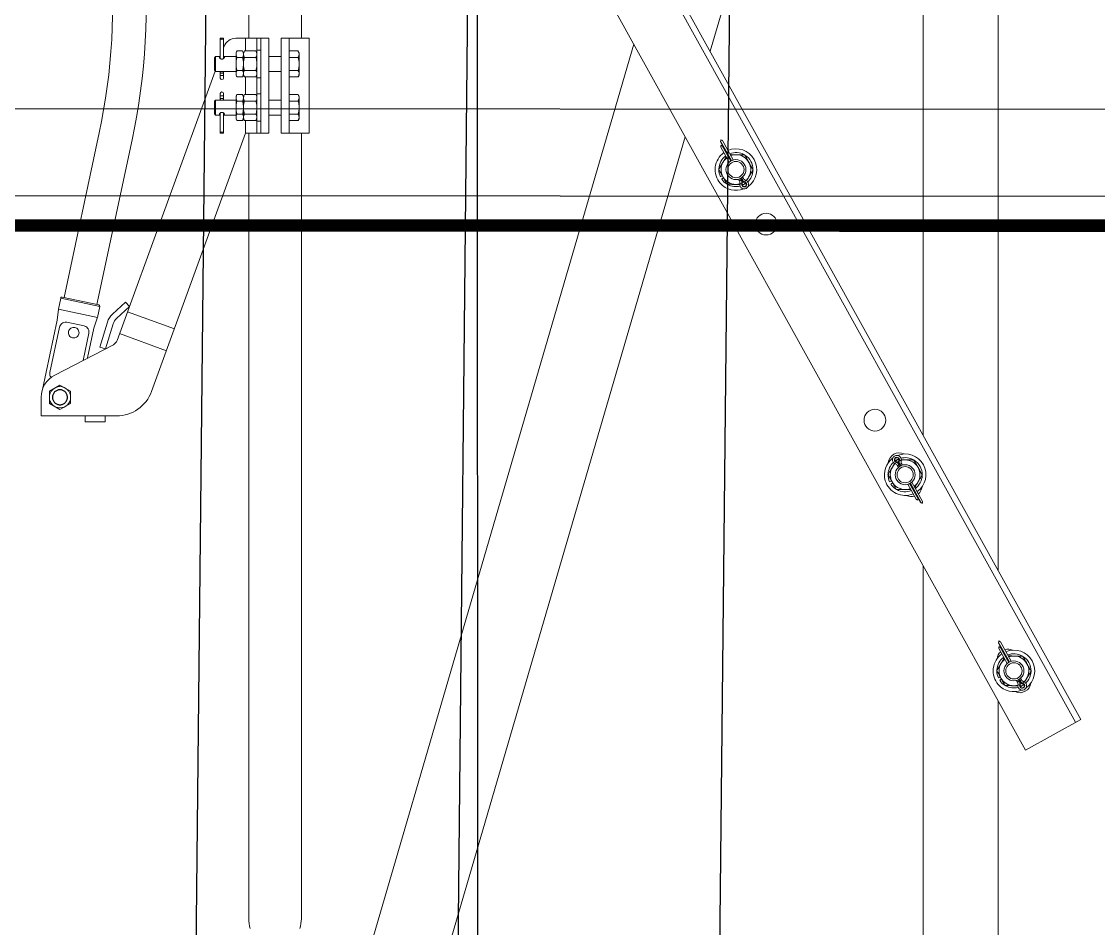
# Model space of a CAD drawing. Header units: millimetres. Extents: x -37020 to 35906, y -101 to 52234.
# Drawn here: x -107.268 to -106.404, y 320.548 to 321.276 of the extents above; entities that cross this region are included whole.
import ezdxf

# ---------------------------------------------------------------- set-up
doc = ezdxf.new("R2010")
doc.units = ezdxf.units.MM
for name, pattern in [('DASHED2', [0.375, 0.25, -0.125]), ('HIDDEN', [9.525, 6.35, -3.175]), ('TRAZO_Y_PUNTO2', [12.7, 6.35, -3.175, 0, -3.175])]:
    doc.linetypes.add(name, pattern=pattern)
for name, color, linetype in [('Catenaria', 2, 'Continuous'), ('ME-RIELES', 240, 'TRAZO_Y_PUNTO2'), ('unifilar VIAS Ppales', 5, 'DASHED2')]:
    doc.layers.add(name, color=color, linetype=linetype)

# ---------------------------------------------------------------- blocks, each defined once
blk = doc.blocks.new('cat1234')
at = {"layer": 'Catenaria', "color": 0, "ltscale": 0.1}
for p, q in [((0.99984, 0.42002), (10.83938, 0.31875)), ((0.99984, 0.21002), (10.83938, 0.10875)), ((0.99984, 0.21002), (10.83938, 0.10875)), ((0.99984, 0.00002), (10.83722, -0.10124))]:
    blk.add_line(p, q, dxfattribs=at)
blk = doc.blocks.new('ménsula móvil IN G 2.8m')
at = {"color": 8, "linetype": 'Continuous', "lineweight": 15}
for p, q in [((1285.59, 96.26), (1260.96, 51.83)), ((1285.59, 96.26), (2378.86, -509.75)), ((1283.28, 92.11), (2376.56, -513.91)), ((1260.96, 51.83), (2354.23, -554.18)), ((1312.46, 49.35), (1312.49, 47.67)), ((1315.56, 45.52), (1316.28, 46.82)), ((1316.78, 44.84), (1315.56, 45.52)), ((1316.28, 46.82), (1316.46, 47.13)), ((1316.28, 46.82), (1317.32, 46.24)), ((1316.63, 47.45), (1316.46, 47.14)), ((1316.46, 47.14), (1317.49, 46.56)), ((1316.46, 47.13), (1317.49, 46.56)), ((1317.36, 48.75), (1316.63, 47.45)), ((1316.63, 47.45), (1317.67, 46.87)), ((1317.36, 48.75), (1318.58, 48.07)), ((1342.42, 30.63), (1330.4, 37.29)), ((1331.3, 38.49), (1343.5, 31.73)), ((1331.49, 38.81), (1346.8, 30.32)), ((1331.49, 38.8), (1343.3, 32.25)), ((1331.65, 39.12), (1347.35, 30.43)), ((1332.19, 40.53), (1347.71, 31.93)), ((1300.07, 30.15), (654, 30.15)), ((1317.89, 32.72), (1316.93, 31.26)), ((1319.53, 31.81), (1318.81, 30.21)), ((2341, 30.15), (1404.85, 30.15)), ((654, -30.15), (1408.85, -30.15)), ((1475.11, -40.39), (1459.41, -31.69)), ((1474.92, -40.7), (1459.61, -32.21)), ((1476.01, -39.19), (1460.49, -30.59)), ((1474.76, -41.02), (1462.56, -34.26)), ((1474.92, -40.71), (1463.11, -34.16)), ((1513.64, -30.15), (2916, -30.15)), ((1462.2, -35.77), (1474.22, -42.43)), ((1487.83, -49.97), (1489.05, -50.65)), ((1489.78, -49.35), (1488.74, -48.77)), ((1489.95, -49.03), (1488.92, -48.46)), ((1489.95, -49.04), (1488.92, -48.46)), ((1489.05, -50.65), (1489.78, -49.35)), ((1490.13, -48.72), (1489.09, -48.14)), ((1490.85, -47.42), (1489.62, -46.74)), ((1489.78, -49.35), (1489.95, -49.04)), ((1490.13, -48.72), (1489.95, -49.03)), ((1490.85, -47.42), (1490.13, -48.72)), ((1493.95, -51.25), (1492.51, -52.12)), ((1475.33, -54.55), (1474.36, -56.01)), ((1476.97, -55.46), (1476.24, -57.05)), ((2261.47, -72.56), (1821.74, -200.94)), ((1714.78, -173.66), (1714.81, -175.34)), ((1717.89, -177.5), (1718.61, -176.19)), ((1719.11, -178.17), (1717.89, -177.5)), ((1718.61, -176.19), (1718.78, -175.88)), ((1718.61, -176.19), (1719.65, -176.77)), ((1718.96, -175.56), (1718.78, -175.88)), ((1718.78, -175.88), (1719.82, -176.45)), ((1718.78, -175.88), (1719.82, -176.45)), ((1719.68, -174.26), (1718.96, -175.56)), ((1718.96, -175.56), (1720, -176.14)), ((1719.68, -174.26), (1720.9, -174.94)), ((1744.74, -192.38), (1732.72, -185.72)), ((1733.63, -184.52), (1745.82, -191.28)), ((1733.81, -184.21), (1749.12, -192.69)), ((1733.81, -184.21), (1745.62, -190.76)), ((1733.98, -183.89), (1749.67, -192.59)), ((1734.52, -182.48), (1750.03, -191.09)), ((1720.22, -190.29), (1719.25, -191.76)), ((1721.86, -191.2), (1721.13, -192.8)), ((1753.11, -220.97), (1028.54, -432.51)), ((1045.44, -490.39), (1827.34, -262.12)), ((1832.2, -522.55), (1756, -522.55)), ((1756, -535.38), (1756, -522.55)), ((1832.2, -535.38), (1832.2, -522.55)), ((1756, -528.9), (1125.6, -528.9)), ((1756, -538.65), (1756, -535.38)), ((1766.2, -531.5), (1767.6, -530.7)), ((1766.2, -538.65), (1766.2, -531.5)), ((1767.6, -530.7), (1768.8, -530.7)), ((1768.8, -530.7), (1776.6, -530.7)), ((1771.4, -538.65), (1771.4, -531.5)), ((1776.6, -530.7), (1784.39, -530.7)), ((1781.79, -538.65), (1781.79, -531.5)), ((1784.39, -530.7), (1785.6, -530.7)), ((1785.6, -530.7), (1786.99, -531.5)), ((1786.99, -538.65), (1786.99, -531.5)), ((1802.6, -530.7), (1801.2, -531.5)), ((1801.2, -538.65), (1801.2, -531.5)), ((1803.8, -530.7), (1802.6, -530.7)), ((1811.6, -530.7), (1803.8, -530.7)), ((1806.4, -538.65), (1806.4, -531.5)), ((1819.39, -530.7), (1811.6, -530.7)), ((1816.79, -538.65), (1816.79, -531.5)), ((1820.6, -530.7), (1819.39, -530.7)), ((1821.99, -531.5), (1820.6, -530.7)), ((1821.99, -538.65), (1821.99, -531.5)), ((2296.16, -528.9), (1832.2, -528.9)), ((1832.2, -538.65), (1832.2, -535.38)), ((1756, -538.65), (1756, -545)), ((1761, -538.65), (1756, -538.65)), ((1761, -538.65), (1827.2, -538.65)), ((1827.2, -538.65), (1832.2, -538.65)), ((1832.2, -538.65), (1832.2, -545)), ((1756, -545), (1761, -545)), ((1761, -545), (1827.2, -545)), ((1770.6, -555), (1770.6, -545)), ((1782.6, -545), (1782.6, -555)), ((1805.6, -545), (1805.6, -555)), ((1817.6, -555), (1817.6, -545)), ((1832.2, -545), (1827.2, -545)), ((1756, -555), (1756, -561.35)), ((1761, -555), (1756, -555)), ((1756, -561.35), (1761, -561.35)), ((1756, -564.62), (1756, -561.35)), ((1761, -555), (1827.2, -555)), ((1761, -561.35), (1827.2, -561.35)), ((1765.56, -564.52), (1765.56, -561.35)), ((1787.63, -561.35), (1787.63, -564.52)), ((1800.56, -561.35), (1822.63, -561.35)), ((1800.56, -561.35), (1800.56, -564.52)), ((1822.63, -564.52), (1822.63, -561.35)), ((1827.2, -555), (1832.2, -555)), ((1832.2, -561.35), (1827.2, -561.35)), ((1832.2, -555), (1832.2, -561.35)), ((1832.2, -564.62), (1832.2, -561.35)), ((1756, -573.61), (1756, -564.62)), ((1765.6, -564.62), (1756, -564.62)), ((1787.63, -564.52), (1765.56, -564.52)), ((1766.2, -565.33), (1767.6, -564.52)), ((1766.2, -574.52), (1766.2, -565.33)), ((1771.4, -574.52), (1771.4, -565.33)), ((1781.79, -574.52), (1781.79, -565.33)), ((1785.6, -564.52), (1786.99, -565.33)), ((1786.99, -574.52), (1786.99, -565.33)), ((1787.59, -564.62), (1800.6, -564.62)), ((1800.56, -564.52), (1822.63, -564.52)), ((1802.6, -564.52), (1801.2, -565.33)), ((1801.2, -574.52), (1801.2, -565.33)), ((1806.4, -574.52), (1806.4, -565.33)), ((1816.79, -574.52), (1816.79, -565.33)), ((1821.99, -565.33), (1820.6, -564.52)), ((1821.99, -574.52), (1821.99, -565.33)), ((1822.59, -564.62), (1832.2, -564.62)), ((1832.2, -573.61), (1832.2, -564.62)), ((1756, -571.1), (1125.6, -571.1)), ((1548.84, -649), (1755.97, -573.61)), ((1766.2, -573.61), (1755.97, -573.61)), ((1767.6, -575.32), (1766.2, -574.52)), ((1766.2, -576.13), (1767.6, -575.32)), ((1766.2, -576.13), (1766.2, -580.52)), ((1767.6, -575.32), (1768.8, -575.32)), ((1768.8, -575.32), (1776.6, -575.32)), ((1771.4, -576.13), (1771.4, -580.52)), ((1776.6, -575.32), (1784.39, -575.32)), ((1781.79, -576.13), (1781.79, -580.52)), ((1784.39, -575.32), (1785.6, -575.32)), ((1786.99, -574.52), (1785.6, -575.32)), ((1785.6, -575.32), (1786.99, -576.13)), ((1801.2, -573.61), (1786.99, -573.61)), ((1786.99, -576.13), (1786.99, -580.52)), ((1801.2, -574.52), (1802.6, -575.32)), ((1802.6, -575.32), (1801.2, -576.13)), ((1801.2, -576.13), (1801.2, -580.52)), ((1803.8, -575.32), (1802.6, -575.32)), ((1811.6, -575.32), (1803.8, -575.32)), ((1806.4, -576.13), (1806.4, -580.52)), ((1819.39, -575.32), (1811.6, -575.32)), ((1816.79, -576.13), (1816.79, -580.52)), ((1820.6, -575.32), (1819.39, -575.32)), ((1820.6, -575.32), (1821.99, -574.52)), ((1821.99, -576.13), (1820.6, -575.32)), ((1832.2, -573.61), (1821.99, -573.61)), ((1821.99, -576.13), (1821.99, -580.52)), ((2296.16, -571.1), (1832.2, -571.1)), ((1832.2, -581.43), (1832.2, -573.61)), ((1767.6, -581.32), (1766.2, -580.52)), ((1768.8, -581.32), (1767.6, -581.32)), ((1768.8, -581.32), (1776.6, -581.32)), ((1770.6, -591.22), (1770.6, -581.32)), ((1784.39, -581.32), (1776.6, -581.32)), ((1782.6, -581.32), (1782.6, -597.69)), ((1785.6, -581.32), (1784.39, -581.32)), ((1786.99, -580.52), (1785.6, -581.32)), ((1801.2, -580.52), (1802.6, -581.32)), ((1802.6, -581.32), (1803.8, -581.32)), ((1803.8, -581.32), (1811.6, -581.32)), ((1805.6, -581.32), (1805.6, -597.69)), ((1819.39, -581.32), (1811.6, -581.32)), ((1817.6, -591.22), (1817.6, -581.32)), ((1819.39, -581.32), (1820.6, -581.32)), ((1820.6, -581.32), (1821.99, -580.52)), ((1755.92, -593.82), (1755.92, -591.48)), ((1772.24, -591.23), (1756.23, -591.23)), ((1772.24, -594.07), (1756.23, -594.07)), ((1756.25, -591.22), (1772.24, -591.22)), ((1772.24, -594.08), (1756.25, -594.08)), ((1770.6, -597.69), (1770.6, -594.08)), ((1782.6, -591.22), (1783.31, -591.22)), ((1783.33, -591.23), (1782.6, -591.23)), ((1783.33, -594.07), (1782.6, -594.07)), ((1783.31, -594.08), (1782.6, -594.08)), ((1783.33, -591.23), (1783.31, -591.22)), ((1783.31, -591.22), (1786.14, -591.22)), ((1783.31, -594.08), (1783.33, -594.07)), ((1786.14, -594.08), (1783.31, -594.08)), ((1783.48, -591.32), (1783.33, -591.23)), ((1786.14, -591.23), (1783.33, -591.23)), ((1783.33, -594.07), (1783.48, -593.98)), ((1786.14, -594.07), (1783.33, -594.07)), ((1783.62, -591.47), (1783.48, -591.32)), ((1783.48, -593.98), (1783.62, -593.83)), ((1783.73, -591.67), (1783.62, -591.47)), ((1783.62, -593.83), (1783.73, -593.63)), ((1783.82, -591.92), (1783.73, -591.67)), ((1783.73, -593.63), (1783.82, -593.38)), ((1783.89, -592.2), (1783.82, -591.92)), ((1783.82, -593.38), (1783.89, -593.1)), ((1783.92, -592.5), (1783.89, -592.2)), ((1783.89, -593.1), (1783.92, -592.8)), ((1783.92, -592.8), (1783.92, -592.5)), ((1786.14, -591.23), (1786.14, -591.22)), ((1786.14, -591.22), (1787.89, -591.22)), ((1787.93, -591.23), (1786.14, -591.23)), ((1786.14, -594.08), (1786.14, -594.07)), ((1787.93, -594.07), (1786.14, -594.07)), ((1787.89, -594.08), (1786.14, -594.08)), ((1800.26, -591.23), (1802.06, -591.23)), ((1800.26, -594.07), (1802.06, -594.07)), ((1802.05, -591.22), (1800.3, -591.22)), ((1800.3, -594.08), (1802.05, -594.08)), ((1802.06, -591.23), (1802.05, -591.22)), ((1804.88, -591.22), (1802.05, -591.22)), ((1802.05, -594.08), (1802.06, -594.07)), ((1802.05, -594.08), (1804.88, -594.08)), ((1802.06, -591.23), (1804.86, -591.23)), ((1802.06, -594.07), (1804.86, -594.07)), ((1804.27, -592.5), (1804.31, -592.2)), ((1804.27, -592.8), (1804.27, -592.5)), ((1804.31, -593.1), (1804.27, -592.8)), ((1804.31, -592.2), (1804.37, -591.92)), ((1804.37, -593.38), (1804.31, -593.1)), ((1804.37, -591.92), (1804.46, -591.67)), ((1804.46, -593.63), (1804.37, -593.38)), ((1804.46, -591.67), (1804.58, -591.47)), ((1804.58, -593.83), (1804.46, -593.63)), ((1804.58, -591.47), (1804.71, -591.32)), ((1804.71, -593.98), (1804.58, -593.83)), ((1804.71, -591.32), (1804.86, -591.23)), ((1804.86, -594.07), (1804.71, -593.98)), ((1804.86, -591.23), (1804.88, -591.22)), ((1804.86, -591.23), (1805.6, -591.23)), ((1804.88, -594.08), (1804.86, -594.07)), ((1804.86, -594.07), (1805.6, -594.07)), ((1805.6, -591.22), (1804.88, -591.22)), ((1804.88, -594.08), (1805.6, -594.08)), ((1831.94, -591.22), (1815.95, -591.22)), ((1815.95, -591.23), (1831.96, -591.23)), ((1815.95, -594.07), (1831.96, -594.07)), ((1815.95, -594.08), (1831.94, -594.08)), ((1817.6, -597.69), (1817.6, -594.08)), ((1824.53, -591.22), (1825.62, -590.83)), ((1832.28, -593.82), (1832.28, -591.48)), ((1589.56, -676.75), (1805.91, -598)), ((1782.6, -597.69), (1770.6, -597.69)), ((1771.56, -598.65), (1770.6, -597.69)), ((1781.63, -598.65), (1771.56, -598.65)), ((1782.6, -597.69), (1781.63, -598.65)), ((1805.6, -597.69), (1817.6, -597.69)), ((1805.6, -597.69), (1806.56, -598.65)), ((1806.56, -598.65), (1816.63, -598.65)), ((1816.63, -598.65), (1817.6, -597.69)), ((1581.48, -637.12), (1595.16, -674.71)), ((1599.01, -630.74), (1612.69, -668.33)), ((1750.57, -664.69), (1618.54, -692.87)), ((1607.32, -677.11), (1616.86, -666.81)), ((1610.85, -680.3), (1620.35, -670.04)), ((1620.35, -670.04), (1616.86, -666.81)), ((1529.09, -677.2), (1529.1, -737.53)), ((1561.84, -726.74), (1586.29, -679.62)), ((1602.94, -679.87), (1582.83, -686.09)), ((1524.33, -686.18), (1524.33, -702.18)), ((1529.09, -686.18), (1524.33, -686.18)), ((1582.83, -686.09), (1584.24, -690.64)), ((1584.24, -690.64), (1604.28, -684.44)), ((1617.04, -690.63), (1608.23, -692.51)), ((1617.04, -690.63), (1623.72, -721.92)), ((1595.43, -699.33), (1573.72, -703.96)), ((1575.6, -700.49), (1599.64, -695.36)), ((1608.24, -692.51), (1599.64, -695.36)), ((1614.91, -723.8), (1608.23, -692.51)), ((1624.49, -720.74), (1618.23, -691.4)), ((1624.17, -719.27), (1756.2, -691.1)), ((1529.09, -702.18), (1524.33, -702.18)), ((1601.16, -702.47), (1601.31, -703.19)), ((1601.31, -703.19), (1604.24, -716.88)), ((1604.24, -716.88), (1604.39, -717.59)), ((1550.28, -736.57), (1605.91, -724.7)), ((1563.96, -730.59), (1600.44, -722.8)), ((1605.91, -724.7), (1614.92, -723.8)), ((1614.91, -723.8), (1623.72, -721.92)), ((1544.09, -737.53), (1529.1, -737.53))]:
    blk.add_line(p, q, dxfattribs=at)
at = {"color": 8, "linetype": 'Continuous', "lineweight": 15, "flags": 128}
for points in [[(1311.79, 47.82), (1312.24, 48.83), (1312.31, 48.97)], [(1312.67, 49.61), (1313.38, 50.71), (1313.4, 50.73)], [(1312.95, 47.33), (1312.93, 47.39), (1312.92, 47.45), (1312.91, 47.52), (1312.9, 47.57), (1312.89, 47.61), (1312.88, 47.65), (1312.88, 47.67), (1312.87, 47.68)], [(1313.25, 45.87), (1313.23, 45.97), (1313.17, 46.28), (1313.07, 46.75), (1312.95, 47.33)], [(1314.46, 49.11), (1314.07, 48.46), (1313.72, 47.78)], [(1314.44, 50.01), (1314.37, 49.99), (1314.31, 49.96), (1314.25, 49.94), (1314.2, 49.92), (1314.16, 49.91), (1314.13, 49.9), (1314.11, 49.89), (1314.1, 49.89)], [(1315.83, 50.53), (1315.73, 50.49), (1315.44, 50.38), (1314.99, 50.21), (1314.44, 50.01)], [(1342.42, 30.63), (1342.48, 30.63), (1342.67, 30.63), (1342.98, 30.64), (1343.4, 30.65), (1343.91, 30.65)], [(1343.5, 31.73), (1343.47, 31.81), (1343.44, 31.89), (1343.41, 31.96), (1343.38, 32.03), (1343.36, 32.09), (1343.34, 32.15), (1343.32, 32.19), (1343.31, 32.23), (1343.3, 32.25), (1343.3, 32.25)], [(1343.91, 30.65), (1343.78, 30.99), (1343.64, 31.35), (1343.5, 31.73)], [(1347.35, 30.43), (1347.27, 30.41), (1347.19, 30.39), (1347.11, 30.38), (1347.03, 30.36), (1346.97, 30.35), (1346.91, 30.34), (1346.86, 30.33), (1346.83, 30.32), (1346.81, 30.32), (1346.8, 30.32)], [(1348.48, 30.65), (1348.13, 30.58), (1347.75, 30.5), (1347.35, 30.43)], [(1347.71, 31.93), (1347.74, 31.87), (1347.84, 31.71), (1348, 31.44), (1348.22, 31.09), (1348.48, 30.65)], [(1460.49, -30.59), (1460.43, -30.59), (1460.24, -30.59), (1459.93, -30.6), (1459.51, -30.61), (1459, -30.61)], [(1459, -30.61), (1459.13, -30.95), (1459.27, -31.31), (1459.41, -31.69)], [(1459.41, -31.69), (1459.44, -31.77), (1459.47, -31.85), (1459.5, -31.92), (1459.53, -31.99), (1459.55, -32.06), (1459.57, -32.11), (1459.59, -32.15), (1459.6, -32.19), (1459.61, -32.21), (1459.61, -32.21)], [(1461.43, -34.49), (1461.78, -34.42), (1462.16, -34.34), (1462.56, -34.26)], [(1462.2, -35.77), (1462.17, -35.71), (1462.07, -35.55), (1461.91, -35.28), (1461.69, -34.93), (1461.43, -34.49)], [(1462.56, -34.26), (1462.64, -34.25), (1462.72, -34.23), (1462.8, -34.22), (1462.87, -34.2), (1462.94, -34.19), (1463, -34.18), (1463.05, -34.17), (1463.08, -34.16), (1463.1, -34.16), (1463.11, -34.16)], [(1492.69, -49.68), (1492.34, -50.36), (1491.95, -51.01)], [(1491.97, -51.91), (1492.04, -51.89), (1492.1, -51.86), (1492.16, -51.84), (1492.21, -51.82), (1492.25, -51.81), (1492.28, -51.8), (1492.3, -51.79), (1492.31, -51.79)], [(1493.01, -52.63), (1493.62, -51.72), (1493.7, -51.58)], [(1493.16, -47.77), (1493.18, -47.87), (1493.24, -48.18), (1493.34, -48.65), (1493.46, -49.23)], [(1493.46, -49.23), (1493.48, -49.29), (1493.49, -49.35), (1493.5, -49.41), (1493.51, -49.47), (1493.52, -49.51), (1493.53, -49.55), (1493.53, -49.57), (1493.54, -49.58)], [(1494.06, -50.94), (1494.61, -49.75), (1494.62, -49.72)], [(1490.58, -52.43), (1490.68, -52.39), (1490.97, -52.28), (1491.42, -52.11), (1491.97, -51.91)], [(1714.99, -173.4), (1715.71, -172.3), (1715.73, -172.28)], [(1718.16, -172.49), (1718.06, -172.52), (1717.76, -172.63), (1717.31, -172.8), (1716.76, -173)], [(1714.11, -175.19), (1714.56, -174.19), (1714.64, -174.04)], [(1715.27, -175.69), (1715.26, -175.62), (1715.25, -175.56), (1715.23, -175.5), (1715.22, -175.44), (1715.21, -175.4), (1715.21, -175.36), (1715.2, -175.34), (1715.2, -175.34)], [(1715.58, -177.15), (1715.55, -177.04), (1715.49, -176.73), (1715.39, -176.26), (1715.27, -175.69)], [(1716.79, -173.9), (1716.4, -174.55), (1716.05, -175.23)], [(1716.76, -173), (1716.7, -173.02), (1716.64, -173.05), (1716.58, -173.07), (1716.53, -173.09), (1716.48, -173.1), (1716.45, -173.12), (1716.43, -173.12), (1716.42, -173.13)], [(1744.74, -192.38), (1744.81, -192.38), (1745, -192.38), (1745.31, -192.37), (1745.72, -192.37), (1746.24, -192.36)], [(1745.82, -191.28), (1745.79, -191.2), (1745.76, -191.13), (1745.74, -191.05), (1745.71, -190.98), (1745.69, -190.92), (1745.66, -190.86), (1745.65, -190.82), (1745.63, -190.79), (1745.63, -190.77), (1745.62, -190.76)], [(1746.24, -192.36), (1746.11, -192.02), (1745.97, -191.66), (1745.82, -191.28)], [(1749.67, -192.59), (1749.59, -192.6), (1749.51, -192.62), (1749.43, -192.63), (1749.36, -192.65), (1749.29, -192.66), (1749.23, -192.67), (1749.19, -192.68), (1749.15, -192.69), (1749.13, -192.69), (1749.12, -192.69)], [(1750.81, -192.36), (1750.45, -192.43), (1750.07, -192.51), (1749.67, -192.59)], [(1750.03, -191.09), (1750.07, -191.14), (1750.17, -191.3), (1750.32, -191.57), (1750.54, -191.93), (1750.81, -192.36)], [(1599.64, -695.36), (1599.64, -695.36)], [(1605.91, -724.7), (1605.91, -724.7)]]:
    blk.add_lwpolyline(points, dxfattribs=at)
at = {"color": 8, "linetype": 'Continuous', "lineweight": 15}
blk.add_lwpolyline([(1549, -714.03), (1539.19, -714.03), (1534.28, -722.53), (1539.19, -731.03), (1549, -731.03), (1553.91, -722.53)], close=True, dxfattribs=at)
for centre, radius in [((1324.49, 42.68), 8), ((1324.49, 42.68), 6.5), ((1481.92, -44.58), 8), ((1481.92, -44.58), 6.5), ((1525.65, -68.82), 8.75), ((1683.08, -156.09), 8.75), ((1726.81, -180.33), 8), ((1726.81, -180.33), 6.5), ((1544.1, -722.53), 8.5)]:
    blk.add_circle(centre, radius, dxfattribs=at)
at = {"color": 8, "linetype": 'HIDDEN'}
blk.add_circle((1544.1, -722.53), 6, dxfattribs=at)
at = {"color": 8, "linetype": 'Continuous', "lineweight": 15}
for centre, radius, start, end in [((1315.74, 47.53), 8.75, 96.27914, 205.72086), ((1312.54, 49.31), 3.51, 61, 281.73362), ((1324.49, 42.68), 16.66, 337.3746, 144.01245), ((1312.54, 49.31), 3.51, 20.26638, 61), ((1324.49, 42.68), 13.7, 91.93083, 136.24373), ((1324.49, 42.68), 11.91, 121, 137.29023), ((1324.49, 42.68), 11.91, 61, 121), ((1324.49, 42.68), 13.7, 32.02873, 90.46007), ((1324.49, 42.68), 11.91, 1, 61), ((1324.49, 42.68), 16.66, 157.98755, 228.76439), ((1312.54, 49.31), 2.03, 20.26638, 281.73362), ((1324.49, 42.68), 13.7, 165.75627, 209.28782), ((1312.54, 49.31), 1.67, 20.26638, 281.73362), ((1324.49, 42.68), 11.91, 164.70977, 181), ((1313.93, 42.58), 5.21, 61, 101.73362), ((1313.93, 42.58), 4.85, 61, 101.73362), ((1313.93, 42.58), 3.36, 61, 101.73362), ((1318.98, 51.69), 5.21, 200.26638, 241), ((1318.98, 51.69), 4.85, 200.26638, 241), ((1318.98, 51.69), 3.36, 200.26638, 241), ((1324.49, 42.68), 13.7, 338.75885, 29.50243), ((1324.49, 42.68), 11.91, 181, 241), ((1324.49, 42.68), 13.7, 212.48618, 236.5), ((1324.49, 42.68), 11.91, 301, 322.06593), ((1324.49, 42.68), 11.91, 339.93407, 1), ((1333.24, 37.83), 8.75, 343.20608, 25.72086), ((1324.49, 42.68), 16.66, 228.76439, 324.6254), ((1324.49, 42.68), 11.91, 241, 301), ((1324.49, 42.68), 13.7, 245.5, 269.86532), ((1324.49, 42.68), 13.7, 272.57769, 323.24115), ((1333.24, 37.83), 8.75, 276.27914, 318.79392), ((1473.17, -39.73), 8.75, 96.27914, 138.79392), ((1481.92, -44.58), 16.66, 337.98755, 144.6254), ((1481.92, -44.58), 13.7, 92.49757, 143.24115), ((1481.92, -44.58), 11.91, 121, 142.06593), ((1481.92, -44.58), 11.91, 61, 121), ((1481.92, -44.58), 13.7, 31.53993, 89.97127), ((1481.92, -44.58), 11.91, 1, 61), ((1473.17, -39.73), 8.75, 163.20608, 205.72086), ((1481.92, -44.58), 16.66, 157.3746, 253.23561), ((1481.92, -44.58), 13.7, 158.75885, 209.42231), ((1481.92, -44.58), 11.91, 159.93407, 181), ((1481.92, -44.58), 13.7, 345.75627, 30.06917), ((1481.92, -44.58), 11.91, 181, 241), ((1487.43, -53.59), 3.36, 20.26638, 61), ((1487.43, -53.59), 4.85, 20.26638, 61), ((1492.48, -44.48), 5.21, 241, 281.73362), ((1487.43, -53.59), 5.21, 20.26638, 61), ((1492.48, -44.48), 4.85, 241, 281.73362), ((1493.87, -51.21), 3.51, 200.26638, 61), ((1492.48, -44.48), 3.36, 241, 281.73362), ((1490.67, -49.43), 8.75, 276.27914, 25.72086), ((1493.87, -51.21), 2.03, 200.26638, 101.73362), ((1493.87, -51.21), 1.67, 200.26638, 101.73362), ((1493.87, -51.21), 3.51, 61, 101.73362), ((1481.92, -44.58), 11.91, 344.70977, 1), ((1481.92, -44.58), 13.7, 212.13468, 236.5), ((1481.92, -44.58), 11.91, 241, 301), ((1481.92, -44.58), 13.7, 245.5, 269.51382), ((1481.92, -44.58), 16.66, 253.23561, 324.01245), ((1481.92, -44.58), 13.7, 272.71218, 316.24373), ((1481.92, -44.58), 11.91, 301, 317.29023), ((1726.81, -180.33), 16.66, 337.3746, 144.01245), ((1714.86, -173.7), 3.51, 61, 281.73362), ((1714.86, -173.7), 2.03, 20.26638, 281.73362), ((1714.86, -173.7), 1.67, 20.26638, 281.73362), ((1714.86, -173.7), 3.51, 20.26638, 61), ((1726.81, -180.33), 13.7, 91.93083, 136.24373), ((1726.81, -180.33), 11.91, 121, 137.29023), ((1721.31, -171.32), 3.36, 200.26638, 241), ((1726.81, -180.33), 11.91, 61, 121), ((1726.81, -180.33), 13.7, 32.02873, 90.46007), ((1726.81, -180.33), 11.91, 1, 61), ((1726.81, -180.33), 16.66, 157.98755, 228.76439), ((1726.81, -180.33), 13.7, 165.75627, 209.28782), ((1726.81, -180.33), 11.91, 164.70977, 181), ((1726.81, -180.33), 11.91, 181, 241), ((1716.26, -180.43), 5.21, 61, 101.73362), ((1716.26, -180.43), 4.85, 61, 101.73362), ((1716.26, -180.43), 3.36, 61, 101.73362), ((1721.31, -171.32), 5.21, 200.26638, 241), ((1721.31, -171.32), 4.85, 200.26638, 241), ((1726.81, -180.33), 11.91, 339.93407, 1), ((1726.81, -180.33), 13.7, 338.75885, 29.50243), ((1726.81, -180.33), 13.7, 212.48618, 236.5), ((1726.81, -180.33), 16.66, 228.76439, 324.6254), ((1726.81, -180.33), 13.7, 272.57769, 323.24115), ((1726.81, -180.33), 11.91, 301, 322.06593), ((1726.81, -180.33), 11.91, 241, 301), ((1726.81, -180.33), 13.7, 245.5, 269.86532), ((1125.6, -553.9), 25, 90, 108.30985), ((1125.6, -546.1), 25, 251.69015, 270), ((1822.2, -581.43), 10, 290.00013, 0), ((1790.95, -592.65), 5.02, 163.53574, 196.46426), ((1787.89, -591.45), 0.23, 79.03765, 90), ((1787.89, -593.85), 0.23, 270, 280.96235), ((1787.66, -592.65), 1.45, 280.96235, 79.03765), ((1800.54, -592.65), 1.45, 100.96235, 259.03765), ((1800.3, -591.45), 0.23, 90, 100.96235), ((1800.3, -593.85), 0.23, 259.03765, 270), ((1797.24, -592.65), 5.02, 343.53574, 16.46426), ((1559.1, -677.19), 30, 110, 180), ((1859.3, -1174.2), 520.98, 67.0463, 102.0463), ((1591.61, -682.38), 6, 110.00013, 152.58188), ((1599.98, -670.32), 10, 287.19108, 317.19108), ((1599.85, -670.11), 15, 287.19108, 316.94544), ((1599.85, -670.11), 15, 316.94544, 317.19108), ((1859.3, -1174.2), 493.98, 67.0463, 102.0463), ((1617.25, -691.61), 1, 12.0463, 102.0463), ((1623.51, -720.95), 1, 282.0463, 12.0463), ((1544.09, -717.53), 20, 270, 332.58188)]:
    blk.add_arc(centre, radius, start, end, dxfattribs=at)
at = {"color": 8, "linetype": 'Continuous', "lineweight": 15, "extrusion": (0, 0, -1)}
for centre, major_axis, ratio, start_param, end_param in [((1756.38, -592.65), (0, 1.45), 0.534873, -0.637368, -0.191329), ((1754.19, -592.65), (2.89, 0), 0.501149, -0.933429, 0.933429), ((1756.38, -592.65), (0, 1.45), 0.534873, 3.332922, 3.77896), ((1756.25, -591.45), (0, 0.23), 0.534873, -0.191329, 0), ((1756.25, -593.85), (0, 0.23), 0.534873, 3.141593, 3.332922)]:
    blk.add_ellipse(centre, major_axis=major_axis, ratio=ratio, start_param=start_param, end_param=end_param, dxfattribs=at)
at = {"color": 8, "linetype": 'Continuous', "lineweight": 15}
for centre, major_axis, ratio, start_param, end_param in [((1834, -592.65), (-2.89, 0), 0.501149, 5.349757, 7.216614), ((1831.94, -591.45), (0, 0.23), 0.534873, 6.091856, 6.283185), ((1831.94, -593.85), (0, 0.23), 0.534873, 3.141593, 3.332922), ((1831.82, -592.65), (0, 1.45), 0.534873, 5.645818, 6.091856), ((1831.82, -592.65), (0, 1.45), 0.534873, 3.332922, 3.77896)]:
    blk.add_ellipse(centre, major_axis=major_axis, ratio=ratio, start_param=start_param, end_param=end_param, dxfattribs=at)
for points, knots in [([(1318.35, 52.89), (1317.52, 52.39), (1316.54, 51.8), (1315.61, 51.24), (1315.46, 51.16)], [0, 0, 0, 0, 0.847161, 1, 1, 1, 1]), ([(1324.25, 56.44), (1323.33, 55.89), (1321.46, 54.76), (1319.43, 53.54), (1318.38, 52.91), (1318.35, 52.89)], [0, 0, 0, 0, 0.4845457, 0.9867486, 1, 1, 1, 1]), ([(1330.26, 53.1), (1329.42, 53.57), (1327.71, 54.52), (1325.71, 55.63), (1324.58, 56.25), (1324.25, 56.44)], [0, 0, 0, 0, 0.406635, 0.827972, 1, 1, 1, 1]), ([(1336.28, 49.77), (1335.34, 50.29), (1333.44, 51.34), (1331.36, 52.5), (1330.29, 53.09), (1330.26, 53.1)], [0, 0, 0, 0, 0.484547, 0.986748, 1, 1, 1, 1]), ([(1313.91, 50.22), (1313.75, 50.13), (1313.25, 49.83), (1312.78, 49.54), (1312.46, 49.35)], [0, 0, 0, 0, 0.32141, 1, 1, 1, 1]), ([(1312.52, 45.86), (1312.52, 45.61), (1312.54, 44.51), (1312.56, 43.36), (1312.58, 42.48)], [0, 0, 0, 0, 0.2287917, 1, 1, 1, 1]), ([(1336.28, 49.77), (1336.29, 49.19), (1336.31, 47.81), (1336.35, 45.51), (1336.38, 43.77), (1336.4, 42.89)], [0, 0, 0, 0, 0.265444, 0.628072, 1, 1, 1, 1]), ([(1312.58, 42.48), (1312.58, 42.32), (1312.6, 41.28), (1312.63, 39.36), (1312.67, 37.24), (1312.69, 36), (1312.7, 35.6)], [0, 0, 0, 0, 0.066921, 0.435837, 0.815266, 1, 1, 1, 1]), ([(1312.7, 35.6), (1313.63, 35.08), (1315.54, 34.02), (1317.62, 32.87), (1318.69, 32.28), (1318.71, 32.26)], [0, 0, 0, 0, 0.4845457, 0.9867481, 1, 1, 1, 1]), ([(1330.62, 32.47), (1331.45, 32.97), (1332.84, 33.8), (1334.16, 34.6), (1334.69, 34.91)], [0, 0, 0, 0, 0.597277, 1, 1, 1, 1]), ([(1336.4, 42.89), (1336.4, 42.73), (1336.42, 41.7), (1336.45, 40.08), (1336.47, 38.7), (1336.48, 38.15)], [0, 0, 0, 0, 0.098345, 0.64049, 1, 1, 1, 1]), ([(1318.71, 32.26), (1319.56, 31.8), (1321.27, 30.85), (1323.27, 29.74), (1324.4, 29.11), (1324.73, 28.93)], [0, 0, 0, 0, 0.406636, 0.827972, 1, 1, 1, 1]), ([(1324.73, 28.93), (1325.65, 29.48), (1327.51, 30.6), (1329.55, 31.83), (1330.6, 32.46), (1330.62, 32.47)], [0, 0, 0, 0, 0.484546, 0.986748, 1, 1, 1, 1]), ([(1475.79, -34.37), (1475.65, -34.45), (1474.77, -34.98), (1473.38, -35.82), (1472.19, -36.53), (1471.72, -36.81)], [0, 0, 0, 0, 0.098345, 0.64049, 1, 1, 1, 1]), ([(1481.68, -30.83), (1481.18, -31.13), (1480, -31.84), (1478.03, -33.02), (1476.54, -33.92), (1475.79, -34.37)], [0, 0, 0, 0, 0.265444, 0.628072, 1, 1, 1, 1]), ([(1481.68, -30.83), (1482.62, -31.35), (1484.52, -32.4), (1486.6, -33.56), (1487.67, -34.15), (1487.7, -34.16)], [0, 0, 0, 0, 0.484547, 0.986748, 1, 1, 1, 1]), ([(1487.7, -34.16), (1488.54, -34.63), (1490.25, -35.58), (1492.25, -36.69), (1493.38, -37.32), (1493.71, -37.5)], [0, 0, 0, 0, 0.406635, 0.827972, 1, 1, 1, 1]), ([(1470.01, -44.79), (1469.99, -43.82), (1469.96, -42.2), (1469.94, -40.67), (1469.93, -40.05)], [0, 0, 0, 0, 0.597277, 1, 1, 1, 1]), ([(1493.71, -37.5), (1493.73, -38.57), (1493.77, -40.75), (1493.81, -43.12), (1493.83, -44.34), (1493.83, -44.37)], [0, 0, 0, 0, 0.4845457, 0.9867486, 1, 1, 1, 1]), ([(1470.13, -51.67), (1470.11, -50.6), (1470.07, -48.42), (1470.03, -46.04), (1470.01, -44.82), (1470.01, -44.79)], [0, 0, 0, 0, 0.484546, 0.986748, 1, 1, 1, 1]), ([(1476.15, -55), (1475.3, -54.53), (1473.59, -53.58), (1471.59, -52.48), (1470.46, -51.85), (1470.13, -51.67)], [0, 0, 0, 0, 0.406636, 0.827972, 1, 1, 1, 1]), ([(1493.83, -44.37), (1493.85, -45.35), (1493.87, -46.49), (1493.89, -47.58), (1493.89, -47.75)], [0, 0, 0, 0, 0.847161, 1, 1, 1, 1]), ([(1493.92, -49.56), (1493.93, -49.75), (1493.94, -50.33), (1493.94, -50.88), (1493.95, -51.25)], [0, 0, 0, 0, 0.32141, 1, 1, 1, 1]), ([(1482.16, -58.34), (1481.22, -57.82), (1479.32, -56.76), (1477.24, -55.61), (1476.17, -55.02), (1476.15, -55)], [0, 0, 0, 0, 0.4845457, 0.9867481, 1, 1, 1, 1]), ([(1488.06, -54.79), (1487.92, -54.88), (1487.04, -55.41), (1485.39, -56.4), (1483.57, -57.49), (1482.51, -58.13), (1482.16, -58.34)], [0, 0, 0, 0, 0.066921, 0.435837, 0.815266, 1, 1, 1, 1]), ([(1490.96, -53.05), (1490.74, -53.18), (1489.8, -53.75), (1488.82, -54.34), (1488.06, -54.79)], [0, 0, 0, 0, 0.2287917, 1, 1, 1, 1]), ([(1720.68, -170.12), (1719.85, -170.62), (1718.86, -171.21), (1717.93, -171.77), (1717.79, -171.86)], [0, 0, 0, 0, 0.847161, 1, 1, 1, 1]), ([(1726.57, -166.58), (1725.66, -167.13), (1723.79, -168.25), (1721.75, -169.47), (1720.71, -170.1), (1720.68, -170.12)], [0, 0, 0, 0, 0.4845457, 0.9867486, 1, 1, 1, 1]), ([(1732.59, -169.91), (1731.75, -169.44), (1730.03, -168.49), (1728.04, -167.39), (1726.9, -166.76), (1726.57, -166.58)], [0, 0, 0, 0, 0.406635, 0.827972, 1, 1, 1, 1]), ([(1738.6, -173.24), (1737.67, -172.73), (1735.76, -171.67), (1733.68, -170.52), (1732.62, -169.93), (1732.59, -169.91)], [0, 0, 0, 0, 0.484547, 0.986748, 1, 1, 1, 1]), ([(1716.23, -172.79), (1716.07, -172.89), (1715.57, -173.19), (1715.1, -173.47), (1714.78, -173.66)], [0, 0, 0, 0, 0.32141, 1, 1, 1, 1]), ([(1714.84, -177.15), (1714.85, -177.4), (1714.87, -178.5), (1714.89, -179.65), (1714.9, -180.54)], [0, 0, 0, 0, 0.2287917, 1, 1, 1, 1]), ([(1714.9, -180.54), (1714.91, -180.7), (1714.92, -181.73), (1714.96, -183.65), (1714.99, -185.78), (1715.02, -187.01), (1715.02, -187.41)], [0, 0, 0, 0, 0.066921, 0.435837, 0.815266, 1, 1, 1, 1]), ([(1738.6, -173.24), (1738.62, -173.83), (1738.64, -175.2), (1738.68, -177.5), (1738.71, -179.24), (1738.72, -180.12)], [0, 0, 0, 0, 0.265444, 0.628072, 1, 1, 1, 1]), ([(1738.72, -180.12), (1738.73, -180.28), (1738.75, -181.31), (1738.77, -182.93), (1738.8, -184.31), (1738.81, -184.86)], [0, 0, 0, 0, 0.098345, 0.64049, 1, 1, 1, 1]), ([(1715.02, -187.41), (1715.96, -187.93), (1717.86, -188.99), (1719.95, -190.14), (1721.01, -190.73), (1721.04, -190.75)], [0, 0, 0, 0, 0.4845457, 0.9867481, 1, 1, 1, 1]), ([(1732.95, -190.54), (1733.78, -190.04), (1735.17, -189.21), (1736.48, -188.42), (1737.01, -188.1)], [0, 0, 0, 0, 0.597277, 1, 1, 1, 1]), ([(1721.04, -190.75), (1721.88, -191.22), (1723.6, -192.17), (1725.59, -193.27), (1726.73, -193.9), (1727.05, -194.08)], [0, 0, 0, 0, 0.406636, 0.827972, 1, 1, 1, 1]), ([(1727.05, -194.08), (1727.97, -193.53), (1729.84, -192.41), (1731.88, -191.18), (1732.92, -190.56), (1732.95, -190.54)], [0, 0, 0, 0, 0.484546, 0.986748, 1, 1, 1, 1]), ([(1768.8, -530.7), (1768.74, -530.7), (1768.48, -530.7), (1768.01, -530.77), (1767.4, -530.93), (1766.8, -531.18), (1766.4, -531.39), (1766.2, -531.5)], [0, 0, 0, 0, 0.070056, 0.300425, 0.53083, 0.765392, 1, 1, 1, 1]), ([(1771.4, -531.5), (1771.19, -531.39), (1770.77, -531.16), (1770.12, -530.91), (1769.47, -530.73), (1769.02, -530.71), (1768.8, -530.7)], [0, 0, 0, 0, 0.2477112, 0.4953655, 0.7477053, 1, 1, 1, 1]), ([(1776.6, -530.7), (1776.25, -530.71), (1775.54, -530.72), (1774.49, -530.83), (1773.44, -531), (1772.41, -531.22), (1771.73, -531.41), (1771.4, -531.5)], [0, 0, 0, 0, 0.199457, 0.398929, 0.601454, 0.804007, 1, 1, 1, 1]), ([(1781.79, -531.5), (1781.13, -531.33), (1780.14, -531.06), (1778.79, -530.84), (1777.72, -530.72), (1776.98, -530.71), (1776.6, -530.7)], [0, 0, 0, 0, 0.387945, 0.583937, 0.779906, 1, 1, 1, 1]), ([(1784.39, -530.7), (1784.33, -530.7), (1784.06, -530.7), (1783.6, -530.77), (1782.99, -530.93), (1782.39, -531.18), (1781.99, -531.39), (1781.79, -531.5)], [0, 0, 0, 0, 0.070056, 0.300425, 0.53083, 0.765392, 1, 1, 1, 1]), ([(1786.99, -531.5), (1786.78, -531.39), (1786.36, -531.16), (1785.71, -530.91), (1785.06, -530.73), (1784.61, -530.71), (1784.39, -530.7)], [0, 0, 0, 0, 0.247711, 0.495365, 0.747705, 1, 1, 1, 1]), ([(1801.2, -531.5), (1801.41, -531.39), (1801.83, -531.16), (1802.48, -530.91), (1803.14, -530.73), (1803.58, -530.71), (1803.8, -530.7)], [0, 0, 0, 0, 0.247711, 0.495365, 0.747705, 1, 1, 1, 1]), ([(1803.8, -530.7), (1803.86, -530.7), (1804.13, -530.7), (1804.59, -530.77), (1805.2, -530.93), (1805.8, -531.18), (1806.2, -531.39), (1806.4, -531.5)], [0, 0, 0, 0, 0.070056, 0.300425, 0.53083, 0.765392, 1, 1, 1, 1]), ([(1806.4, -531.5), (1807.06, -531.33), (1808.05, -531.06), (1809.41, -530.84), (1810.48, -530.72), (1811.21, -530.71), (1811.6, -530.7)], [0, 0, 0, 0, 0.387945, 0.583937, 0.779906, 1, 1, 1, 1]), ([(1811.6, -530.7), (1811.95, -530.71), (1812.65, -530.72), (1813.7, -530.83), (1814.75, -531), (1815.78, -531.22), (1816.46, -531.41), (1816.79, -531.5)], [0, 0, 0, 0, 0.199457, 0.398929, 0.601454, 0.804007, 1, 1, 1, 1]), ([(1816.79, -531.5), (1817, -531.39), (1817.42, -531.16), (1818.07, -530.91), (1818.72, -530.73), (1819.17, -530.71), (1819.39, -530.7)], [0, 0, 0, 0, 0.2477112, 0.4953655, 0.7477053, 1, 1, 1, 1]), ([(1819.39, -530.7), (1819.45, -530.7), (1819.72, -530.7), (1820.18, -530.77), (1820.79, -530.93), (1821.39, -531.18), (1821.79, -531.39), (1821.99, -531.5)], [0, 0, 0, 0, 0.070056, 0.300425, 0.53083, 0.765392, 1, 1, 1, 1]), ([(1766.2, -565.33), (1766.41, -565.21), (1766.83, -564.98), (1767.48, -564.73), (1768.14, -564.56), (1768.58, -564.54), (1768.8, -564.52)], [0, 0, 0, 0, 0.247269, 0.495363, 0.746874, 1, 1, 1, 1]), ([(1768.8, -564.52), (1768.86, -564.53), (1769.19, -564.53), (1769.66, -564.6), (1770.19, -564.76), (1770.73, -564.97), (1771.13, -565.18), (1771.4, -565.33)], [0, 0, 0, 0, 0.070059, 0.376588, 0.530821, 0.683101, 1, 1, 1, 1]), ([(1771.4, -565.33), (1771.82, -565.21), (1772.66, -564.98), (1773.95, -564.73), (1775.26, -564.56), (1776.15, -564.54), (1776.6, -564.52)], [0, 0, 0, 0, 0.247269, 0.495363, 0.746874, 1, 1, 1, 1]), ([(1776.6, -564.52), (1776.72, -564.53), (1777.25, -564.53), (1778.18, -564.59), (1779.39, -564.76), (1780.6, -565), (1781.39, -565.22), (1781.79, -565.33)], [0, 0, 0, 0, 0.070056, 0.299813, 0.530831, 0.765026, 1, 1, 1, 1]), ([(1781.79, -565.33), (1782.01, -565.21), (1782.54, -564.92), (1783.25, -564.67), (1783.9, -564.54), (1784.23, -564.53), (1784.39, -564.52)], [0, 0, 0, 0, 0.257198, 0.62627, 0.81314, 1, 1, 1, 1]), ([(1784.39, -564.52), (1784.63, -564.54), (1785.18, -564.57), (1786.05, -564.83), (1786.68, -565.16), (1786.99, -565.33)], [0, 0, 0, 0, 0.268407, 0.632373, 1, 1, 1, 1]), ([(1803.8, -564.52), (1803.57, -564.54), (1803.01, -564.57), (1802.14, -564.83), (1801.52, -565.16), (1801.2, -565.33)], [0, 0, 0, 0, 0.268407, 0.632373, 1, 1, 1, 1]), ([(1806.4, -565.33), (1806.18, -565.21), (1805.65, -564.92), (1804.95, -564.67), (1804.29, -564.54), (1803.97, -564.53), (1803.8, -564.52)], [0, 0, 0, 0, 0.257198, 0.62627, 0.81314, 1, 1, 1, 1]), ([(1811.6, -564.52), (1811.47, -564.53), (1810.95, -564.53), (1810.01, -564.59), (1808.8, -564.76), (1807.59, -565), (1806.8, -565.22), (1806.4, -565.33)], [0, 0, 0, 0, 0.070056, 0.299813, 0.530831, 0.765026, 1, 1, 1, 1]), ([(1816.79, -565.33), (1816.37, -565.21), (1815.53, -564.98), (1814.24, -564.73), (1812.93, -564.56), (1812.04, -564.54), (1811.6, -564.52)], [0, 0, 0, 0, 0.247269, 0.495363, 0.746874, 1, 1, 1, 1]), ([(1819.39, -564.52), (1819.33, -564.53), (1819, -564.53), (1818.53, -564.6), (1818, -564.76), (1817.46, -564.97), (1817.06, -565.18), (1816.79, -565.33)], [0, 0, 0, 0, 0.070059, 0.376588, 0.530821, 0.683101, 1, 1, 1, 1]), ([(1821.99, -565.33), (1821.78, -565.21), (1821.36, -564.98), (1820.71, -564.73), (1820.06, -564.56), (1819.61, -564.54), (1819.39, -564.52)], [0, 0, 0, 0, 0.247269, 0.495363, 0.746874, 1, 1, 1, 1]), ([(1766.2, -574.52), (1766.41, -574.64), (1766.83, -574.87), (1767.48, -575.12), (1768.14, -575.29), (1768.58, -575.31), (1768.8, -575.32)], [0, 0, 0, 0, 0.247269, 0.495363, 0.746874, 1, 1, 1, 1]), ([(1766.2, -576.13), (1766.42, -576.01), (1766.95, -575.72), (1767.66, -575.47), (1768.31, -575.34), (1768.64, -575.33), (1768.8, -575.32)], [0, 0, 0, 0, 0.257198, 0.62627, 0.81314, 1, 1, 1, 1]), ([(1768.8, -575.32), (1768.86, -575.32), (1769.13, -575.32), (1769.59, -575.26), (1770.2, -575.09), (1770.8, -574.85), (1771.2, -574.63), (1771.4, -574.52)], [0, 0, 0, 0, 0.070056, 0.299813, 0.530831, 0.765026, 1, 1, 1, 1]), ([(1768.8, -575.32), (1769.04, -575.34), (1769.59, -575.37), (1770.47, -575.63), (1771.09, -575.96), (1771.4, -576.13)], [0, 0, 0, 0, 0.268407, 0.632373, 1, 1, 1, 1]), ([(1771.4, -574.52), (1771.82, -574.64), (1772.66, -574.87), (1773.95, -575.12), (1775.26, -575.29), (1776.15, -575.31), (1776.6, -575.32)], [0, 0, 0, 0, 0.247269, 0.495363, 0.746874, 1, 1, 1, 1]), ([(1776.6, -575.32), (1776.47, -575.33), (1775.95, -575.33), (1775.01, -575.39), (1773.8, -575.56), (1772.59, -575.8), (1771.8, -576.02), (1771.4, -576.13)], [0, 0, 0, 0, 0.0700556, 0.2998126, 0.5308313, 0.7650256, 1, 1, 1, 1]), ([(1776.6, -575.32), (1776.72, -575.32), (1777.25, -575.32), (1778.18, -575.26), (1779.39, -575.09), (1780.6, -574.85), (1781.39, -574.63), (1781.79, -574.52)], [0, 0, 0, 0, 0.070056, 0.299813, 0.530831, 0.765026, 1, 1, 1, 1]), ([(1781.79, -576.13), (1781.37, -576.01), (1780.53, -575.78), (1779.24, -575.53), (1777.93, -575.36), (1777.04, -575.34), (1776.6, -575.32)], [0, 0, 0, 0, 0.247711, 0.495365, 0.747705, 1, 1, 1, 1]), ([(1781.79, -574.52), (1782.01, -574.64), (1782.54, -574.93), (1783.25, -575.18), (1783.9, -575.31), (1784.23, -575.32), (1784.39, -575.32)], [0, 0, 0, 0, 0.257198, 0.62627, 0.81314, 1, 1, 1, 1]), ([(1784.39, -575.32), (1784.33, -575.33), (1784.06, -575.33), (1783.6, -575.39), (1782.99, -575.56), (1782.39, -575.8), (1781.99, -576.02), (1781.79, -576.13)], [0, 0, 0, 0, 0.070056, 0.300425, 0.53083, 0.765392, 1, 1, 1, 1]), ([(1784.39, -575.32), (1784.63, -575.31), (1785.18, -575.28), (1786.05, -575.02), (1786.68, -574.69), (1786.99, -574.52)], [0, 0, 0, 0, 0.268407, 0.632373, 1, 1, 1, 1]), ([(1786.99, -576.13), (1786.78, -576.01), (1786.36, -575.78), (1785.71, -575.53), (1785.06, -575.36), (1784.61, -575.34), (1784.39, -575.32)], [0, 0, 0, 0, 0.247269, 0.495363, 0.746874, 1, 1, 1, 1]), ([(1803.8, -575.32), (1803.57, -575.31), (1803.01, -575.28), (1802.14, -575.02), (1801.52, -574.69), (1801.2, -574.52)], [0, 0, 0, 0, 0.268407, 0.632373, 1, 1, 1, 1]), ([(1801.2, -576.13), (1801.41, -576.01), (1801.83, -575.78), (1802.48, -575.53), (1803.14, -575.36), (1803.58, -575.34), (1803.8, -575.32)], [0, 0, 0, 0, 0.247269, 0.495363, 0.746874, 1, 1, 1, 1]), ([(1806.4, -574.52), (1806.18, -574.64), (1805.65, -574.93), (1804.95, -575.18), (1804.29, -575.31), (1803.97, -575.32), (1803.8, -575.32)], [0, 0, 0, 0, 0.257198, 0.62627, 0.81314, 1, 1, 1, 1]), ([(1803.8, -575.32), (1803.86, -575.33), (1804.13, -575.33), (1804.59, -575.39), (1805.2, -575.56), (1805.8, -575.8), (1806.2, -576.02), (1806.4, -576.13)], [0, 0, 0, 0, 0.070056, 0.300425, 0.53083, 0.765392, 1, 1, 1, 1]), ([(1811.6, -575.32), (1811.47, -575.32), (1810.95, -575.32), (1810.01, -575.26), (1808.8, -575.09), (1807.59, -574.85), (1806.8, -574.63), (1806.4, -574.52)], [0, 0, 0, 0, 0.070056, 0.299813, 0.530831, 0.765026, 1, 1, 1, 1]), ([(1806.4, -576.13), (1806.82, -576.01), (1807.66, -575.78), (1808.95, -575.53), (1810.27, -575.36), (1811.15, -575.34), (1811.6, -575.32)], [0, 0, 0, 0, 0.247711, 0.495365, 0.747705, 1, 1, 1, 1]), ([(1816.79, -574.52), (1816.37, -574.64), (1815.53, -574.87), (1814.24, -575.12), (1812.93, -575.29), (1812.04, -575.31), (1811.6, -575.32)], [0, 0, 0, 0, 0.247269, 0.495363, 0.746874, 1, 1, 1, 1]), ([(1811.6, -575.32), (1811.72, -575.33), (1812.25, -575.33), (1813.18, -575.39), (1814.39, -575.56), (1815.6, -575.8), (1816.39, -576.02), (1816.79, -576.13)], [0, 0, 0, 0, 0.0700556, 0.2998126, 0.5308313, 0.7650256, 1, 1, 1, 1]), ([(1819.39, -575.32), (1819.33, -575.32), (1819.07, -575.32), (1818.6, -575.26), (1817.99, -575.09), (1817.39, -574.85), (1816.99, -574.63), (1816.79, -574.52)], [0, 0, 0, 0, 0.070056, 0.299813, 0.530831, 0.765026, 1, 1, 1, 1]), ([(1819.39, -575.32), (1819.15, -575.34), (1818.6, -575.37), (1817.73, -575.63), (1817.1, -575.96), (1816.79, -576.13)], [0, 0, 0, 0, 0.268407, 0.632373, 1, 1, 1, 1]), ([(1821.99, -574.52), (1821.78, -574.64), (1821.36, -574.87), (1820.71, -575.12), (1820.06, -575.29), (1819.61, -575.31), (1819.39, -575.32)], [0, 0, 0, 0, 0.247269, 0.495363, 0.746874, 1, 1, 1, 1]), ([(1821.99, -576.13), (1821.77, -576.01), (1821.24, -575.72), (1820.53, -575.47), (1819.88, -575.34), (1819.55, -575.33), (1819.39, -575.32)], [0, 0, 0, 0, 0.257198, 0.62627, 0.81314, 1, 1, 1, 1]), ([(1766.2, -580.52), (1766.31, -580.58), (1766.53, -580.7), (1767.07, -580.97), (1767.66, -581.18), (1768.31, -581.31), (1768.64, -581.32), (1768.8, -581.32)], [0, 0, 0, 0, 0.12856, 0.257217, 0.62628, 0.813145, 1, 1, 1, 1]), ([(1768.8, -581.32), (1769.04, -581.31), (1769.59, -581.28), (1770.47, -581.02), (1771.09, -580.69), (1771.4, -580.52)], [0, 0, 0, 0, 0.268407, 0.632373, 1, 1, 1, 1]), ([(1776.6, -581.32), (1776.47, -581.32), (1775.95, -581.32), (1775.01, -581.26), (1773.8, -581.09), (1772.59, -580.85), (1771.8, -580.63), (1771.4, -580.52)], [0, 0, 0, 0, 0.0700556, 0.2998126, 0.5308313, 0.7650256, 1, 1, 1, 1]), ([(1781.79, -580.52), (1781.37, -580.64), (1780.53, -580.87), (1779.24, -581.12), (1777.93, -581.29), (1777.04, -581.31), (1776.6, -581.32)], [0, 0, 0, 0, 0.247269, 0.495363, 0.746874, 1, 1, 1, 1]), ([(1784.39, -581.32), (1784.33, -581.32), (1784.07, -581.32), (1783.6, -581.26), (1782.99, -581.09), (1782.39, -580.85), (1781.99, -580.63), (1781.79, -580.52)], [0, 0, 0, 0, 0.070056, 0.299813, 0.530831, 0.765026, 1, 1, 1, 1]), ([(1786.99, -580.52), (1786.78, -580.64), (1786.36, -580.87), (1785.71, -581.12), (1785.06, -581.29), (1784.61, -581.31), (1784.39, -581.32)], [0, 0, 0, 0, 0.247269, 0.495363, 0.746874, 1, 1, 1, 1]), ([(1801.2, -580.52), (1801.41, -580.64), (1801.83, -580.87), (1802.48, -581.12), (1803.14, -581.29), (1803.58, -581.31), (1803.8, -581.32)], [0, 0, 0, 0, 0.247269, 0.495363, 0.746874, 1, 1, 1, 1]), ([(1803.8, -581.32), (1803.86, -581.32), (1804.13, -581.32), (1804.59, -581.26), (1805.2, -581.09), (1805.8, -580.85), (1806.2, -580.63), (1806.4, -580.52)], [0, 0, 0, 0, 0.070056, 0.299813, 0.530831, 0.765026, 1, 1, 1, 1]), ([(1806.4, -580.52), (1806.82, -580.64), (1807.66, -580.87), (1808.95, -581.12), (1810.26, -581.29), (1811.15, -581.31), (1811.6, -581.32)], [0, 0, 0, 0, 0.247269, 0.495363, 0.746874, 1, 1, 1, 1]), ([(1811.6, -581.32), (1811.72, -581.32), (1812.25, -581.32), (1813.18, -581.26), (1814.39, -581.09), (1815.6, -580.85), (1816.39, -580.63), (1816.79, -580.52)], [0, 0, 0, 0, 0.0700556, 0.2998126, 0.5308313, 0.7650256, 1, 1, 1, 1]), ([(1819.39, -581.32), (1819.15, -581.31), (1818.6, -581.28), (1817.73, -581.02), (1817.1, -580.69), (1816.79, -580.52)], [0, 0, 0, 0, 0.268407, 0.632373, 1, 1, 1, 1]), ([(1821.99, -580.52), (1821.88, -580.58), (1821.66, -580.7), (1821.13, -580.97), (1820.53, -581.18), (1819.88, -581.31), (1819.55, -581.32), (1819.39, -581.32)], [0, 0, 0, 0, 0.12856, 0.257217, 0.62628, 0.813145, 1, 1, 1, 1]), ([(1770.84, -594.08), (1770.85, -594.09), (1770.87, -594.18), (1770.93, -594.32), (1771.04, -594.49), (1771.17, -594.6), (1771.32, -594.65), (1771.49, -594.65), (1771.66, -594.6), (1771.84, -594.49), (1772.03, -594.34), (1772.2, -594.14), (1772.37, -593.9), (1772.51, -593.62), (1772.62, -593.3), (1772.68, -592.98), (1772.7, -592.64), (1772.68, -592.31), (1772.62, -592), (1772.52, -591.71), (1772.39, -591.43), (1772.23, -591.19), (1772.05, -590.98), (1771.85, -590.81), (1771.66, -590.7), (1771.48, -590.65), (1771.31, -590.65), (1771.17, -590.7), (1771.04, -590.81), (1770.94, -590.96), (1770.88, -591.1), (1770.85, -591.2), (1770.85, -591.22)], [0, 0, 0, 0, 0.003682, 0.039936, 0.076077, 0.113337, 0.148204, 0.184166, 0.217713, 0.25221, 0.286234, 0.321161, 0.356766, 0.393373, 0.429418, 0.466605, 0.501023, 0.536512, 0.56981, 0.604018, 0.638396, 0.673681, 0.709667, 0.746706, 0.782399, 0.81923, 0.85327, 0.888331, 0.92188, 0.956338, 0.991139, 1, 1, 1, 1]), ([(1817.35, -594.08), (1817.35, -594.09), (1817.32, -594.18), (1817.26, -594.32), (1817.15, -594.49), (1817.02, -594.6), (1816.87, -594.65), (1816.71, -594.65), (1816.53, -594.6), (1816.35, -594.49), (1816.17, -594.34), (1815.99, -594.14), (1815.83, -593.9), (1815.68, -593.62), (1815.58, -593.3), (1815.51, -592.98), (1815.49, -592.64), (1815.51, -592.31), (1815.58, -592), (1815.67, -591.71), (1815.81, -591.43), (1815.97, -591.19), (1816.15, -590.98), (1816.34, -590.81), (1816.53, -590.7), (1816.71, -590.65), (1816.88, -590.65), (1817.02, -590.7), (1817.15, -590.81), (1817.25, -590.96), (1817.32, -591.1), (1817.34, -591.2), (1817.35, -591.22)], [0, 0, 0, 0, 0.003682, 0.039936, 0.076077, 0.113337, 0.148204, 0.184166, 0.217713, 0.25221, 0.286234, 0.321161, 0.356766, 0.393373, 0.429418, 0.466605, 0.501023, 0.536512, 0.56981, 0.604018, 0.638396, 0.673681, 0.709667, 0.746706, 0.782399, 0.81923, 0.85327, 0.888331, 0.92188, 0.956338, 0.991139, 1, 1, 1, 1]), ([(1601.16, -702.47), (1600.91, -701.95), (1600.38, -700.88), (1598.93, -699.75), (1597.19, -699.14), (1596.01, -699.27), (1595.43, -699.33)], [0, 0, 0, 0, 0.241903, 0.5, 0.758093, 1, 1, 1, 1]), ([(1600.09, -710.61), (1599.91, -710.08), (1599.55, -709.01), (1598.3, -707.84), (1596.72, -707.21), (1595.02, -707.23), (1593.46, -707.9), (1592.28, -709.12), (1591.61, -710.71), (1591.72, -711.82), (1591.78, -712.38)], [0, 0, 0, 0, 0.125001, 0.25, 0.375, 0.500001, 0.625, 0.750001, 0.875002, 1, 1, 1, 1]), ([(1591.78, -712.38), (1591.95, -712.91), (1592.31, -713.97), (1593.57, -715.15), (1595.14, -715.78), (1596.84, -715.76), (1598.41, -715.09), (1599.58, -713.87), (1600.25, -712.28), (1600.14, -711.16), (1600.09, -710.61)], [0, 0, 0, 0, 0.125, 0.249999, 0.375001, 0.500001, 0.625002, 0.750001, 0.874997, 1, 1, 1, 1]), ([(1600.44, -722.8), (1600.99, -722.63), (1602.13, -722.26), (1603.46, -720.99), (1604.32, -719.36), (1604.37, -718.17), (1604.39, -717.59)], [0, 0, 0, 0, 0.241907, 0.499997, 0.758092, 1, 1, 1, 1]), ([(1559.95, -729.74), (1560.03, -729.8), (1560.39, -730.07), (1561.1, -730.41), (1562.36, -730.78), (1563.33, -730.68), (1563.96, -730.61)], [0.1127305, 0.1127305, 0.1127305, 0.1127305, 0.1767917, 0.3935293, 0.6057593, 1, 1, 1, 1])]:
    blk.add_open_spline(points, degree=3, knots=knots, dxfattribs=at)

msp = doc.modelspace()

# ---------------------------------------------------------------- linework, layer by layer
at = {"layer": 'Catenaria', "color": 1, "linetype": 'Continuous', "ltscale": 7}
msp.add_line((-106.90201, 322.05137, -11.48), (-106.90199, 318.55699), dxfattribs=at)
at = {"layer": 'ME-RIELES', "color": 8, "ltscale": 0.1, "const_width": 0.01}
msp.add_lwpolyline([(-342.28652, 321.123), (59.31974, 321.10445)], dxfattribs=at)
at = {"layer": 'unifilar VIAS Ppales', "color": 251, "linetype": 'Continuous', "ltscale": 10}
for p, q in [((-124.6167, 321.218, -11.48), (-85.74892, 321.19157, -11.48)), ((-124.61675, 321.14815, -11.48), (-85.74897, 321.12172, -11.48))]:
    msp.add_line(p, q, dxfattribs=at)

# ---------------------------------------------------------------- block references
at = {"xscale": -0.001, "yscale": 0.001, "zscale": 0.001, "rotation": 270}
msp.add_blockref('ménsula móvil IN G 2.8m', (-106.51426, 319.43026), dxfattribs=at)
at = {"layer": 'Catenaria', "color": 4, "ltscale": 0.1, "rotation": 270}
msp.add_blockref('cat1234', (-107.04075, 329.97638), dxfattribs=at)

doc.saveas('drawing.dxf')
